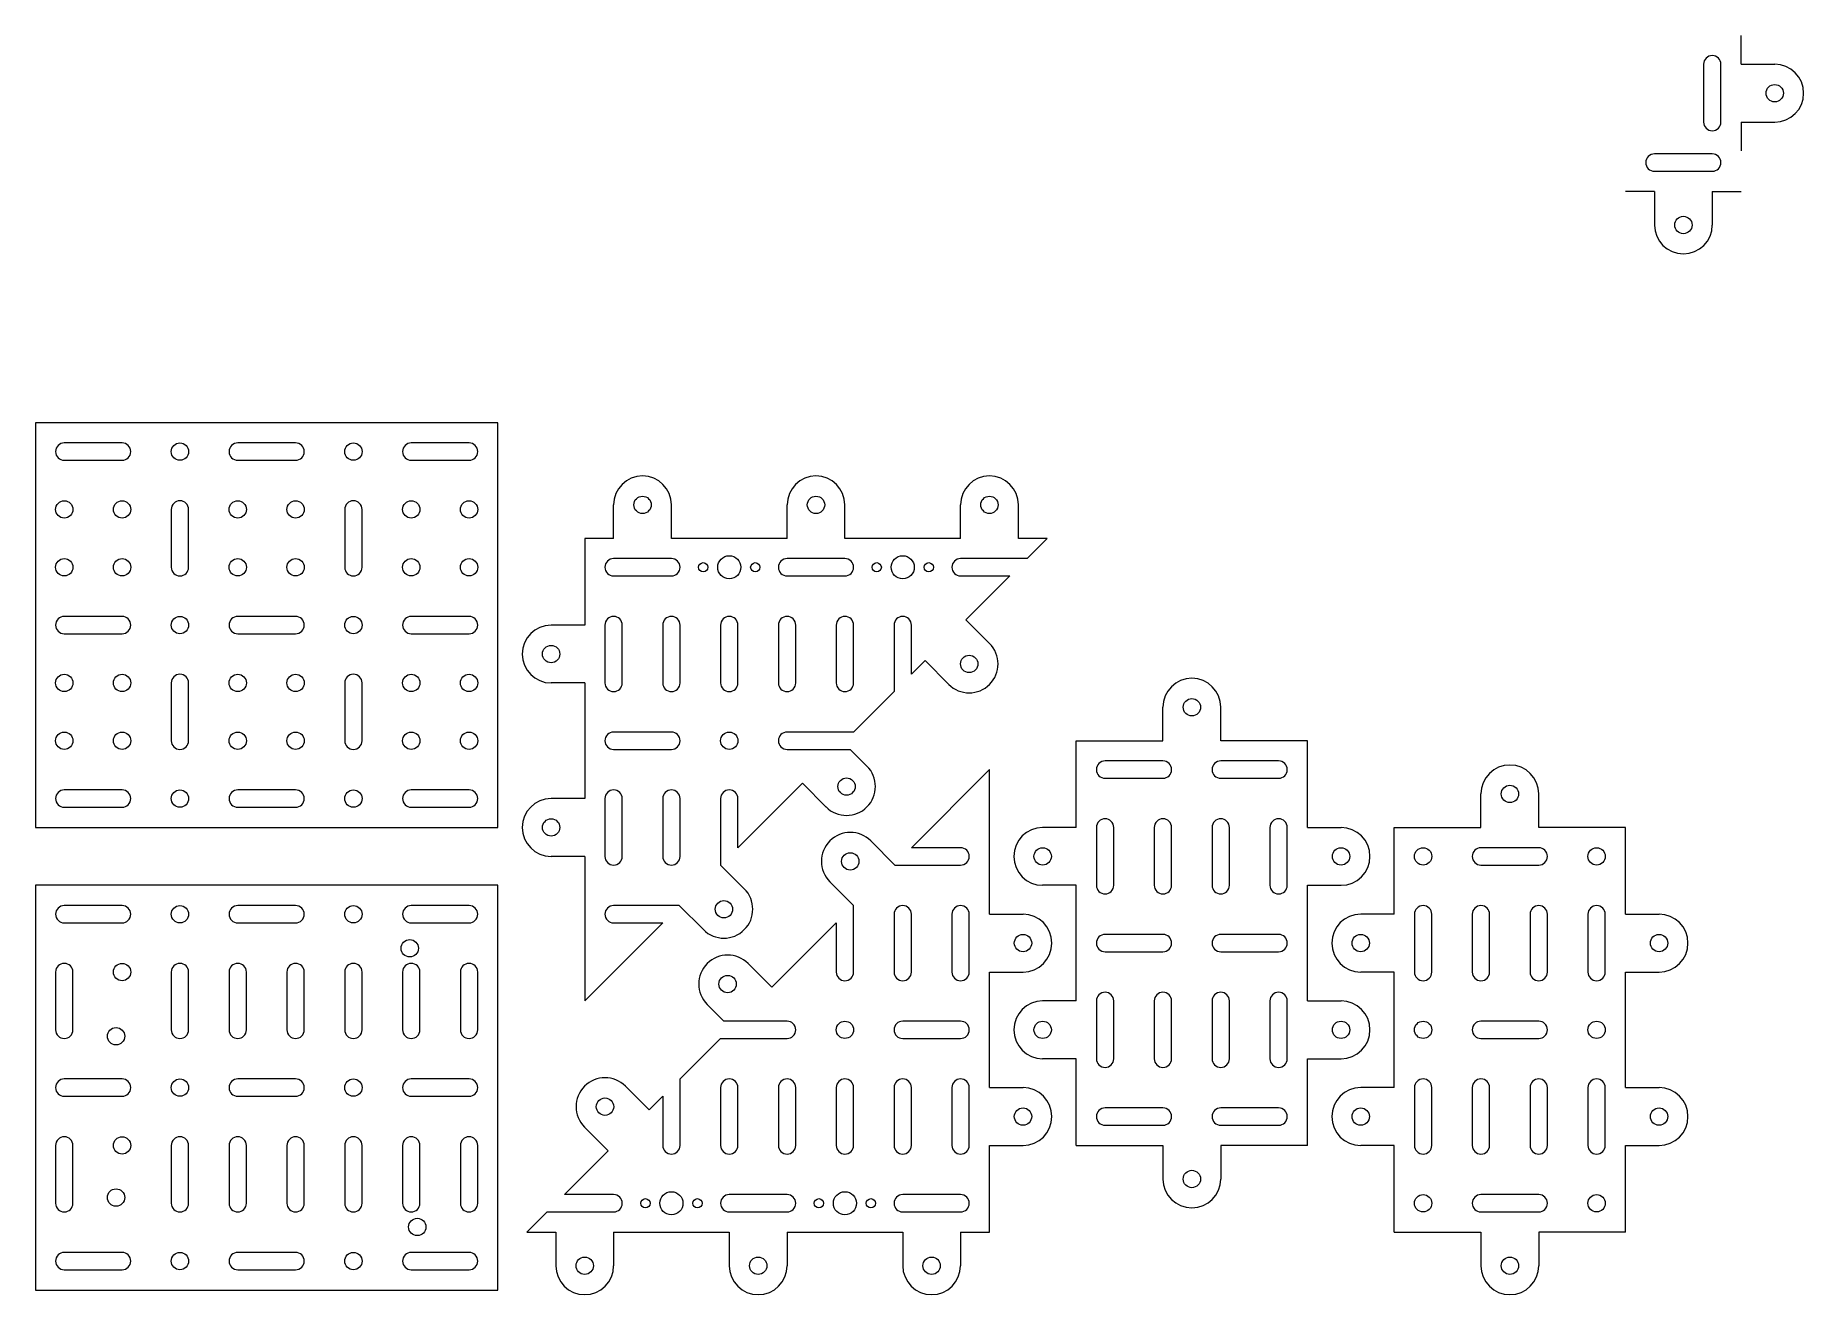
# Model space of a CAD drawing. Header units: millimetres. Extents: x 10 to 316, y 9 to 227.
import ezdxf

# ---------------------------------------------------------------- set-up
doc = ezdxf.new("R2010")
doc.units = ezdxf.units.MM
doc.layers.add('lazerCut', color=1, linetype='Continuous', lineweight=0, true_color=0xff0000)

msp = doc.modelspace()

# ---------------------------------------------------------------- linework, layer by layer
at = {"layer": 'lazerCut', "lineweight": 0}
for p, q in [((305, 222), (305, 227)), ((298.5, 222), (298.5, 212)), ((301.5, 212), (301.5, 222)), ((305, 222), (310.8, 222)), ((305, 212), (310.8, 212)), ((300, 206.5), (290, 206.5)), ((290, 203.5), (300, 203.5)), ((290, 200), (290, 194.2)), ((300, 200), (300, 194.2)), ((300, 200), (305, 200)), ((90, 160), (10, 160)), ((10, 160), (10, 90)), ((90, 90), (90, 160)), ((25, 156.5), (15, 156.5)), ((55, 156.5), (45, 156.5)), ((85, 156.5), (75, 156.5)), ((15, 153.5), (25, 153.5)), ((45, 153.5), (55, 153.5)), ((75, 153.5), (85, 153.5)), ((33.5, 145), (33.5, 135)), ((36.5, 135), (36.5, 145)), ((63.5, 145), (63.5, 135)), ((66.5, 135), (66.5, 145)), ((110, 140), (110, 145.8)), ((120, 140), (120, 145.8)), ((140, 140), (140, 145.8)), ((150, 140), (150, 145.8)), ((170, 140), (170, 145.8)), ((180, 140), (180, 145.8)), ((105, 140), (105, 125)), ((110, 140), (105, 140)), ((140, 140), (120, 140)), ((170, 140), (150, 140)), ((185, 140), (180, 140)), ((185, 140), (181.5, 136.5)), ((120, 136.5), (110, 136.5)), ((150, 136.5), (140, 136.5)), ((181.5, 136.5), (170, 136.5)), ((110, 133.5), (120, 133.5)), ((140, 133.5), (150, 133.5)), ((170, 133.5), (178.5, 133.5)), ((178.5, 133.5), (170.93, 125.93)), ((25, 126.5), (15, 126.5)), ((55, 126.5), (45, 126.5)), ((85, 126.5), (75, 126.5)), ((170.93, 125.93), (175.03, 121.83)), ((15, 123.5), (25, 123.5)), ((45, 123.5), (55, 123.5)), ((75, 123.5), (85, 123.5)), ((105, 125), (99.2, 125)), ((108.5, 125), (108.5, 115)), ((111.5, 115), (111.5, 125)), ((118.5, 125), (118.5, 115)), ((121.5, 115), (121.5, 125)), ((128.5, 125), (128.5, 115)), ((131.5, 115), (131.5, 125)), ((138.5, 125), (138.5, 115)), ((141.5, 115), (141.5, 125)), ((148.5, 125), (148.5, 115)), ((151.5, 115), (151.5, 125)), ((158.5, 125), (158.5, 113.5)), ((161.5, 116.5), (161.5, 125)), ((163.86, 118.86), (161.5, 116.5)), ((163.86, 118.86), (167.96, 114.75)), ((33.5, 115), (33.5, 105)), ((36.5, 105), (36.5, 115)), ((63.5, 115), (63.5, 105)), ((66.5, 105), (66.5, 115)), ((105, 115), (99.2, 115)), ((105, 115), (105, 95)), ((158.5, 113.5), (151.5, 106.5)), ((205, 105), (205, 110.8)), ((215, 105), (215, 110.8)), ((120, 106.5), (110, 106.5)), ((151.5, 106.5), (140, 106.5)), ((190, 90), (190, 105)), ((190, 105), (205, 105)), ((230, 105), (215, 105)), ((230, 90), (230, 105)), ((110, 103.5), (120, 103.5)), ((140, 103.5), (150.93, 103.5)), ((150.93, 103.5), (153.81, 100.61)), ((205, 101.5), (195, 101.5)), ((225, 101.5), (215, 101.5)), ((161.5, 86.5), (175, 100)), ((175, 75), (175, 100)), ((195, 98.5), (205, 98.5)), ((215, 98.5), (225, 98.5)), ((25, 96.5), (15, 96.5)), ((55, 96.5), (45, 96.5)), ((85, 96.5), (75, 96.5)), ((105, 95), (99.2, 95)), ((108.5, 95), (108.5, 85)), ((111.5, 85), (111.5, 95)), ((118.5, 95), (118.5, 85)), ((121.5, 85), (121.5, 95)), ((128.5, 95), (128.5, 83.5)), ((142.64, 97.64), (131.5, 86.5)), ((131.5, 86.5), (131.5, 95)), ((142.64, 97.64), (146.74, 93.54)), ((260, 90), (260, 95.8)), ((270, 90), (270, 95.8)), ((15, 93.5), (25, 93.5)), ((45, 93.5), (55, 93.5)), ((75, 93.5), (85, 93.5)), ((10, 90), (90, 90)), ((190, 90), (184.2, 90)), ((193.5, 90), (193.5, 80)), ((196.5, 80), (196.5, 90)), ((203.5, 90), (203.5, 80)), ((206.5, 80), (206.5, 90)), ((213.5, 90), (213.5, 80)), ((216.5, 80), (216.5, 90)), ((223.5, 90), (223.5, 80)), ((226.5, 80), (226.5, 90)), ((230, 90), (235.8, 90)), ((245, 75), (245, 90)), ((245, 90), (260, 90)), ((285, 90), (270, 90)), ((285, 75), (285, 90)), ((158.64, 83.5), (154.47, 87.67)), ((170, 86.5), (161.5, 86.5)), ((270, 86.5), (260, 86.5)), ((105, 85), (99.2, 85)), ((105, 85), (105, 60)), ((128.5, 83.5), (132.6, 79.4)), ((158.64, 83.5), (170, 83.5)), ((260, 83.5), (270, 83.5)), ((90, 80), (10, 80)), ((10, 80), (10, 10)), ((90, 10), (90, 80)), ((151.5, 76.5), (147.4, 80.6)), ((190, 80), (184.2, 80)), ((190, 60), (190, 80)), ((230, 80), (235.8, 80)), ((230, 60), (230, 80)), ((25, 76.5), (15, 76.5)), ((55, 76.5), (45, 76.5)), ((85, 76.5), (75, 76.5)), ((121.36, 76.5), (110, 76.5)), ((121.36, 76.5), (125.53, 72.33)), ((151.5, 65), (151.5, 76.5)), ((15, 73.5), (25, 73.5)), ((45, 73.5), (55, 73.5)), ((75, 73.5), (85, 73.5)), ((118.5, 73.5), (105, 60)), ((110, 73.5), (118.5, 73.5)), ((137.36, 62.36), (148.5, 73.5)), ((148.5, 73.5), (148.5, 65)), ((158.5, 75), (158.5, 65)), ((161.5, 65), (161.5, 75)), ((168.5, 75), (168.5, 65)), ((171.5, 65), (171.5, 75)), ((175, 75), (180.8, 75)), ((245, 75), (239.2, 75)), ((248.5, 75), (248.5, 65)), ((251.5, 65), (251.5, 75)), ((258.5, 75), (258.5, 65)), ((261.5, 65), (261.5, 75)), ((268.5, 75), (268.5, 65)), ((271.5, 65), (271.5, 75)), ((278.5, 75), (278.5, 65)), ((281.5, 65), (281.5, 75)), ((285, 75), (290.8, 75)), ((205, 71.5), (195, 71.5)), ((225, 71.5), (215, 71.5)), ((195, 68.5), (205, 68.5)), ((215, 68.5), (225, 68.5)), ((13.5, 65), (13.5, 55)), ((16.5, 55), (16.5, 65)), ((33.5, 65), (33.5, 55)), ((36.5, 55), (36.5, 65)), ((43.5, 65), (43.5, 55)), ((46.5, 55), (46.5, 65)), ((53.5, 65), (53.5, 55)), ((56.5, 55), (56.5, 65)), ((63.5, 65), (63.5, 55)), ((66.5, 55), (66.5, 65)), ((73.5, 65), (73.5, 55)), ((76.5, 55), (76.5, 65)), ((83.5, 65), (83.5, 55)), ((86.5, 55), (86.5, 65)), ((137.36, 62.36), (133.26, 66.46)), ((175, 65), (180.8, 65)), ((175, 45), (175, 65)), ((245, 65), (239.2, 65)), ((245, 45), (245, 65)), ((285, 65), (290.8, 65)), ((285, 45), (285, 65)), ((129.07, 56.5), (126.19, 59.39)), ((190, 60), (184.2, 60)), ((193.5, 60), (193.5, 50)), ((196.5, 50), (196.5, 60)), ((203.5, 60), (203.5, 50)), ((206.5, 50), (206.5, 60)), ((213.5, 60), (213.5, 50)), ((216.5, 50), (216.5, 60)), ((223.5, 60), (223.5, 50)), ((226.5, 50), (226.5, 60)), ((230, 60), (235.8, 60)), ((140, 56.5), (129.07, 56.5)), ((170, 56.5), (160, 56.5)), ((270, 56.5), (260, 56.5)), ((121.5, 46.5), (128.5, 53.5)), ((128.5, 53.5), (140, 53.5)), ((160, 53.5), (170, 53.5)), ((260, 53.5), (270, 53.5)), ((190, 50), (184.2, 50)), ((190, 35), (190, 50)), ((230, 35), (230, 50)), ((230, 50), (235.8, 50)), ((25, 46.5), (15, 46.5)), ((55, 46.5), (45, 46.5)), ((85, 46.5), (75, 46.5)), ((121.5, 35), (121.5, 46.5)), ((15, 43.5), (25, 43.5)), ((45, 43.5), (55, 43.5)), ((75, 43.5), (85, 43.5)), ((116.14, 41.14), (112.04, 45.25)), ((116.14, 41.14), (118.5, 43.5)), ((118.5, 43.5), (118.5, 35)), ((128.5, 45), (128.5, 35)), ((131.5, 35), (131.5, 45)), ((138.5, 45), (138.5, 35)), ((141.5, 35), (141.5, 45)), ((148.5, 45), (148.5, 35)), ((151.5, 35), (151.5, 45)), ((158.5, 45), (158.5, 35)), ((161.5, 35), (161.5, 45)), ((168.5, 45), (168.5, 35)), ((171.5, 35), (171.5, 45)), ((175, 45), (180.8, 45)), ((245, 45), (239.2, 45)), ((248.5, 45), (248.5, 35)), ((251.5, 35), (251.5, 45)), ((258.5, 45), (258.5, 35)), ((261.5, 35), (261.5, 45)), ((268.5, 45), (268.5, 35)), ((271.5, 35), (271.5, 45)), ((278.5, 45), (278.5, 35)), ((281.5, 35), (281.5, 45)), ((285, 45), (290.8, 45)), ((205, 41.5), (195, 41.5)), ((225, 41.5), (215, 41.5)), ((109.07, 34.07), (104.97, 38.17)), ((195, 38.5), (205, 38.5)), ((215, 38.5), (225, 38.5)), ((13.5, 35), (13.5, 25)), ((16.5, 25), (16.5, 35)), ((33.5, 35), (33.5, 25)), ((36.5, 25), (36.5, 35)), ((43.5, 35), (43.5, 25)), ((46.5, 25), (46.5, 35)), ((53.5, 35), (53.5, 25)), ((56.5, 25), (56.5, 35)), ((63.5, 35), (63.5, 25)), ((66.5, 25), (66.5, 35)), ((73.5, 35), (73.5, 25)), ((76.5, 25), (76.5, 35)), ((83.5, 35), (83.5, 25)), ((86.5, 25), (86.5, 35)), ((101.5, 26.5), (109.07, 34.07)), ((175, 20), (175, 35)), ((175, 35), (180.8, 35)), ((190, 35), (205, 35)), ((205, 35), (205, 29.2)), ((230, 35), (215, 35)), ((215, 35), (215, 29.2)), ((245, 35), (239.2, 35)), ((245, 20), (245, 35)), ((285, 20), (285, 35)), ((285, 35), (290.8, 35)), ((110, 26.5), (101.5, 26.5)), ((140, 26.5), (130, 26.5)), ((170, 26.5), (160, 26.5)), ((270, 26.5), (260, 26.5)), ((95, 20), (98.5, 23.5)), ((98.5, 23.5), (110, 23.5)), ((130, 23.5), (140, 23.5)), ((160, 23.5), (170, 23.5)), ((260, 23.5), (270, 23.5)), ((95, 20), (100, 20)), ((100, 20), (100, 14.2)), ((110, 20), (110, 14.2)), ((110, 20), (130, 20)), ((130, 20), (130, 14.2)), ((140, 20), (140, 14.2)), ((140, 20), (160, 20)), ((160, 20), (160, 14.2)), ((170, 20), (170, 14.2)), ((170, 20), (175, 20)), ((245, 20), (260, 20)), ((260, 20), (260, 14.2)), ((285, 20), (270, 20)), ((270, 20), (270, 14.2)), ((25, 16.5), (15, 16.5)), ((55, 16.5), (45, 16.5)), ((85, 16.5), (75, 16.5)), ((15, 13.5), (25, 13.5)), ((45, 13.5), (55, 13.5)), ((75, 13.5), (85, 13.5)), ((10, 10), (90, 10))]:
    msp.add_line(p, q, dxfattribs=at)
at = {"layer": 'lazerCut'}
for p, q in [((305, 212), (305, 207)), ((290, 200), (285, 200))]:
    msp.add_line(p, q, dxfattribs=at)
at = {"layer": 'lazerCut', "lineweight": 0}
for centre, radius in [((310.8, 217), 1.5), ((295, 194.2), 1.5), ((35, 155), 1.5), ((65, 155), 1.5), ((115, 145.8), 1.5), ((145, 145.8), 1.5), ((175, 145.8), 1.5), ((15, 145), 1.5), ((25, 145), 1.5), ((45, 145), 1.5), ((55, 145), 1.5), ((75, 145), 1.5), ((85, 145), 1.5), ((15, 135), 1.5), ((25, 135), 1.5), ((45, 135), 1.5), ((55, 135), 1.5), ((75, 135), 1.5), ((85, 135), 1.5), ((125.5, 135), 0.8), ((130, 135), 2), ((134.5, 135), 0.8), ((155.5, 135), 0.8), ((160, 135), 2), ((164.5, 135), 0.8), ((35, 125), 1.5), ((65, 125), 1.5), ((99.2, 120), 1.5), ((171.49, 118.29), 1.5), ((15, 115), 1.5), ((25, 115), 1.5), ((45, 115), 1.5), ((55, 115), 1.5), ((75, 115), 1.5), ((85, 115), 1.5), ((210, 110.8), 1.5), ((15, 105), 1.5), ((25, 105), 1.5), ((45, 105), 1.5), ((55, 105), 1.5), ((75, 105), 1.5), ((85, 105), 1.5), ((130, 105), 1.5), ((150.28, 97.08), 1.5), ((35, 95), 1.5), ((65, 95), 1.5), ((265, 95.8), 1.5), ((99.2, 90), 1.5), ((150.93, 84.14), 1.5), ((184.2, 85), 1.5), ((235.8, 85), 1.5), ((250, 85), 1.5), ((280, 85), 1.5), ((35, 75), 1.5), ((65, 75), 1.5), ((129.07, 75.86), 1.5), ((74.75, 69.1), 1.5), ((180.8, 70), 1.5), ((239.2, 70), 1.5), ((290.8, 70), 1.5), ((25, 65), 1.5), ((129.72, 62.92), 1.5), ((23.95, 53.9), 1.5), ((150, 55), 1.5), ((184.2, 55), 1.5), ((235.8, 55), 1.5), ((250, 55), 1.5), ((280, 55), 1.5), ((35, 45), 1.5), ((65, 45), 1.5), ((108.51, 41.71), 1.5), ((180.8, 40), 1.5), ((239.2, 40), 1.5), ((290.8, 40), 1.5), ((25, 35), 1.5), ((210, 29.2), 1.5), ((23.95, 26), 1.5), ((115.5, 25), 0.8), ((120, 25), 2), ((124.5, 25), 0.8), ((145.5, 25), 0.8), ((150, 25), 2), ((154.5, 25), 0.8), ((250, 25), 1.5), ((280, 25), 1.5), ((76.05, 20.9), 1.5), ((35, 15), 1.5), ((65, 15), 1.5), ((105, 14.2), 1.5), ((135, 14.2), 1.5), ((165, 14.2), 1.5), ((265, 14.2), 1.5)]:
    msp.add_circle(centre, radius, dxfattribs=at)
for centre, radius, start, end in [((300, 222), 1.5, 0, 180), ((310.8, 217), 5, 270, 90), ((300, 212), 1.5, 180, 0), ((290, 205), 1.5, 90, 270), ((300, 205), 1.5, 270, 90), ((295, 194.2), 5, 180, 0), ((15, 155), 1.5, 90, 270), ((25, 155), 1.5, 270, 90), ((45, 155), 1.5, 90, 270), ((55, 155), 1.5, 270, 90), ((75, 155), 1.5, 90, 270), ((85, 155), 1.5, 270, 90), ((115, 145.8), 5, 0, 180), ((145, 145.8), 5, 0, 180), ((175, 145.8), 5, 0, 180), ((35, 145), 1.5, 0, 180), ((65, 145), 1.5, 0, 180), ((35, 135), 1.5, 180, 0), ((65, 135), 1.5, 180, 0), ((110, 135), 1.5, 90, 270), ((120, 135), 1.5, 270, 90), ((140, 135), 1.5, 90, 270), ((150, 135), 1.5, 270, 90), ((170, 135), 1.5, 90, 270), ((15, 125), 1.5, 90, 270), ((25, 125), 1.5, 270, 90), ((45, 125), 1.5, 90, 270), ((55, 125), 1.5, 270, 90), ((75, 125), 1.5, 90, 270), ((85, 125), 1.5, 270, 90), ((110, 125), 1.5, 0, 180), ((120, 125), 1.5, 0, 180), ((130, 125), 1.5, 0, 180), ((140, 125), 1.5, 0, 180), ((150, 125), 1.5, 0, 180), ((160, 125), 1.5, 0, 180), ((99.2, 120), 5, 90, 270), ((171.49, 118.29), 5, 225, 45), ((35, 115), 1.5, 0, 180), ((65, 115), 1.5, 0, 180), ((110, 115), 1.5, 180, 0), ((120, 115), 1.5, 180, 0), ((130, 115), 1.5, 180, 0), ((140, 115), 1.5, 180, 0), ((150, 115), 1.5, 180, 0), ((210, 110.8), 5, 0, 180), ((35, 105), 1.5, 180, 0), ((65, 105), 1.5, 180, 0), ((110, 105), 1.5, 90, 270), ((120, 105), 1.5, 270, 90), ((140, 105), 1.5, 90, 270), ((195, 100), 1.5, 90, 270), ((205, 100), 1.5, 270, 90), ((215, 100), 1.5, 90, 270), ((225, 100), 1.5, 270, 90), ((150.28, 97.08), 5, 225, 45), ((265, 95.8), 5, 0, 180), ((15, 95), 1.5, 90, 270), ((25, 95), 1.5, 270, 90), ((45, 95), 1.5, 90, 270), ((55, 95), 1.5, 270, 90), ((75, 95), 1.5, 90, 270), ((85, 95), 1.5, 270, 90), ((99.2, 90), 5, 90, 270), ((110, 95), 1.5, 0, 180), ((120, 95), 1.5, 0, 180), ((130, 95), 1.5, 0, 180), ((150.93, 84.14), 5, 45, 225), ((184.2, 85), 5, 90, 270), ((195, 90), 1.5, 0, 180), ((205, 90), 1.5, 0, 180), ((215, 90), 1.5, 0, 180), ((225, 90), 1.5, 0, 180), ((235.8, 85), 5, 270, 90), ((170, 85), 1.5, 270, 90), ((260, 85), 1.5, 90, 270), ((270, 85), 1.5, 270, 90), ((110, 85), 1.5, 180, 0), ((120, 85), 1.5, 180, 0), ((195, 80), 1.5, 180, 0), ((205, 80), 1.5, 180, 0), ((215, 80), 1.5, 180, 0), ((225, 80), 1.5, 180, 0), ((15, 75), 1.5, 90, 270), ((25, 75), 1.5, 270, 90), ((45, 75), 1.5, 90, 270), ((55, 75), 1.5, 270, 90), ((75, 75), 1.5, 90, 270), ((85, 75), 1.5, 270, 90), ((110, 75), 1.5, 90, 270), ((129.07, 75.86), 5, 225, 45), ((160, 75), 1.5, 0, 180), ((170, 75), 1.5, 0, 180), ((250, 75), 1.5, 0, 180), ((260, 75), 1.5, 0, 180), ((270, 75), 1.5, 0, 180), ((280, 75), 1.5, 0, 180), ((180.8, 70), 5, 270, 90), ((239.2, 70), 5, 90, 270), ((290.8, 70), 5, 270, 90), ((195, 70), 1.5, 90, 270), ((205, 70), 1.5, 270, 90), ((215, 70), 1.5, 90, 270), ((225, 70), 1.5, 270, 90), ((129.72, 62.92), 5, 45, 225), ((15, 65), 1.5, 0, 180), ((35, 65), 1.5, 0, 180), ((45, 65), 1.5, 0, 180), ((55, 65), 1.5, 0, 180), ((65, 65), 1.5, 0, 180), ((75, 65), 1.5, 0, 180), ((85, 65), 1.5, 0, 180), ((150, 65), 1.5, 180, 0), ((160, 65), 1.5, 180, 0), ((170, 65), 1.5, 180, 0), ((250, 65), 1.5, 180, 0), ((260, 65), 1.5, 180, 0), ((270, 65), 1.5, 180, 0), ((280, 65), 1.5, 180, 0), ((195, 60), 1.5, 0, 180), ((205, 60), 1.5, 0, 180), ((215, 60), 1.5, 0, 180), ((225, 60), 1.5, 0, 180), ((184.2, 55), 5, 90, 270), ((235.8, 55), 5, 270, 90), ((140, 55), 1.5, 270, 90), ((160, 55), 1.5, 90, 270), ((170, 55), 1.5, 270, 90), ((260, 55), 1.5, 90, 270), ((270, 55), 1.5, 270, 90), ((15, 55), 1.5, 180, 0), ((35, 55), 1.5, 180, 0), ((45, 55), 1.5, 180, 0), ((55, 55), 1.5, 180, 0), ((65, 55), 1.5, 180, 0), ((75, 55), 1.5, 180, 0), ((85, 55), 1.5, 180, 0), ((195, 50), 1.5, 180, 0), ((205, 50), 1.5, 180, 0), ((215, 50), 1.5, 180, 0), ((225, 50), 1.5, 180, 0), ((15, 45), 1.5, 90, 270), ((25, 45), 1.5, 270, 90), ((45, 45), 1.5, 90, 270), ((55, 45), 1.5, 270, 90), ((75, 45), 1.5, 90, 270), ((85, 45), 1.5, 270, 90), ((108.51, 41.71), 5, 45, 225), ((130, 45), 1.5, 0, 180), ((140, 45), 1.5, 0, 180), ((150, 45), 1.5, 0, 180), ((160, 45), 1.5, 0, 180), ((170, 45), 1.5, 0, 180), ((250, 45), 1.5, 0, 180), ((260, 45), 1.5, 0, 180), ((270, 45), 1.5, 0, 180), ((280, 45), 1.5, 0, 180), ((180.8, 40), 5, 270, 90), ((239.2, 40), 5, 90, 270), ((290.8, 40), 5, 270, 90), ((195, 40), 1.5, 90, 270), ((205, 40), 1.5, 270, 90), ((215, 40), 1.5, 90, 270), ((225, 40), 1.5, 270, 90), ((15, 35), 1.5, 0, 180), ((35, 35), 1.5, 0, 180), ((45, 35), 1.5, 0, 180), ((55, 35), 1.5, 0, 180), ((65, 35), 1.5, 0, 180), ((75, 35), 1.5, 0, 180), ((85, 35), 1.5, 0, 180), ((120, 35), 1.5, 180, 0), ((130, 35), 1.5, 180, 0), ((140, 35), 1.5, 180, 0), ((150, 35), 1.5, 180, 0), ((160, 35), 1.5, 180, 0), ((170, 35), 1.5, 180, 0), ((250, 35), 1.5, 180, 0), ((260, 35), 1.5, 180, 0), ((270, 35), 1.5, 180, 0), ((280, 35), 1.5, 180, 0), ((210, 29.2), 5, 180, 0), ((15, 25), 1.5, 180, 0), ((35, 25), 1.5, 180, 0), ((45, 25), 1.5, 180, 0), ((55, 25), 1.5, 180, 0), ((65, 25), 1.5, 180, 0), ((75, 25), 1.5, 180, 0), ((85, 25), 1.5, 180, 0), ((110, 25), 1.5, 270, 90), ((130, 25), 1.5, 90, 270), ((140, 25), 1.5, 270, 90), ((160, 25), 1.5, 90, 270), ((170, 25), 1.5, 270, 90), ((260, 25), 1.5, 90, 270), ((270, 25), 1.5, 270, 90), ((15, 15), 1.5, 90, 270), ((25, 15), 1.5, 270, 90), ((45, 15), 1.5, 90, 270), ((55, 15), 1.5, 270, 90), ((75, 15), 1.5, 90, 270), ((85, 15), 1.5, 270, 90), ((105, 14.2), 5, 180, 0), ((135, 14.2), 5, 180, 0), ((165, 14.2), 5, 180, 0), ((265, 14.2), 5, 180, 0)]:
    msp.add_arc(centre, radius, start, end, dxfattribs=at)

doc.saveas('drawing.dxf')
